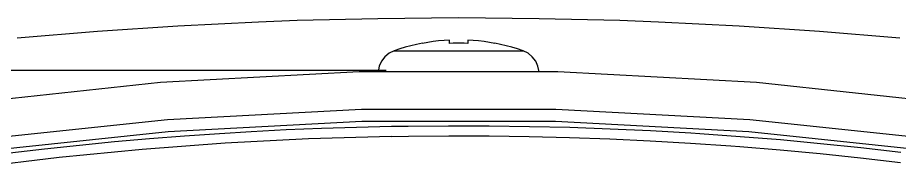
# Model space of a CAD drawing. Header units: millimetres. Extents: x -495897 to 1376592, y -28539 to 470976.
# Drawn here: x 181952 to 184323, y 212715 to 213117 of the extents above; entities that cross this region are included whole.
import ezdxf

# ---------------------------------------------------------------- set-up
doc = ezdxf.new("R2010")
doc.units = ezdxf.units.MM

msp = doc.modelspace()

# ---------------------------------------------------------------- linework, layer by layer
at = {"color": 0}
for p, q in [((182703.838, 213109.653), (182920.587, 213114.983)), ((182920.587, 213114.983), (183137.557, 213116.803)), ((183137.557, 213116.803), (183354.293, 213114.983)), ((183354.293, 213114.983), (183571.263, 213109.653)), ((182166.587, 213080.663), (182382.998, 213094.963)), ((182382.998, 213094.963), (182599.552, 213105.753)), ((182599.552, 213105.753), (182703.838, 213109.653)), ((183571.263, 213109.653), (183675.497, 213105.753)), ((183675.497, 213105.753), (183892.103, 213094.963)), ((183892.103, 213094.963), (184108.527, 213080.663)), ((181950.527, 213062.723), (182166.587, 213080.663)), ((184108.527, 213080.663), (184324.392, 213062.723)), ((183040.278, 213047.643), (183040.278, 213048.163)), ((183113.377, 213047.643), (183113.377, 213056.353)), ((183162.27, 213056.353), (183162.27, 213047.643)), ((183235.369, 213048.163), (183235.369, 213047.643)), ((182964.475, 213027.753), (183310.951, 213027.753)), ((182942.648, 212974.843), (176187.439, 212974.843)), ((182400.704, 212799.603), (182495.136, 212805.973)), ((182495.136, 212805.973), (182579.519, 212811.173)), ((182579.519, 212811.173), (182674.081, 212816.113)), ((182674.081, 212816.113), (182768.695, 212820.013)), ((182768.695, 212820.013), (182863.114, 212822.873)), ((182863.114, 212822.873), (182957.507, 212825.213)), ((182957.507, 212825.213), (183002.123, 212825.733)), ((183002.123, 212825.733), (183110.855, 212826.643)), ((183110.855, 212826.643), (183219.6, 212826.383)), ((183219.6, 212826.383), (183327.968, 212824.823)), ((183327.968, 212824.823), (183436.7, 212822.353)), ((183436.7, 212822.353), (183545.302, 212818.323)), ((183545.302, 212818.323), (183653.852, 212813.383)), ((183653.852, 212813.383), (183762.415, 212807.143)), ((183762.415, 212807.143), (183786.205, 212805.713)), ((183786.205, 212805.713), (183894.807, 212797.913)), ((182118.201, 212774.513), (182212.256, 212783.873)), ((182212.256, 212783.873), (182306.506, 212792.063)), ((182306.506, 212792.063), (182400.704, 212799.603)), ((182957.689, 212797.913), (183002.63, 212798.693)), ((183002.63, 212798.693), (183111.232, 212799.603)), ((183111.232, 212799.603), (183219.6, 212799.213)), ((183219.6, 212799.213), (183327.786, 212797.783)), ((183327.786, 212797.783), (183436.206, 212795.053)), ((183436.206, 212795.053), (183544.574, 212791.413)), ((183544.574, 212791.413), (183652.942, 212786.083)), ((183652.942, 212786.083), (183761.31, 212780.103)), ((183894.807, 212797.913), (184003.175, 212789.203)), ((184003.175, 212789.203), (184111.361, 212779.193)), ((181930.494, 212753.453), (182024.185, 212764.503)), ((182024.185, 212764.503), (182118.201, 212774.513)), ((183761.31, 212780.103), (183869.73, 212772.563)), ((183869.73, 212772.563), (183894.261, 212770.743)), ((183894.261, 212770.743), (184002.447, 212761.903)), ((184002.447, 212761.903), (184110.49, 212751.893)), ((184111.361, 212779.193), (184219.417, 212767.883)), ((184219.417, 212767.883), (184327.239, 212755.533)), ((184110.49, 212751.893), (184218.312, 212740.583)), ((184218.312, 212740.583), (184326.186, 212728.233))]:
    msp.add_line(p, q, dxfattribs=at)
for points in [[(183040.278, 213048.163), (183024.86, 213045.043), (183009.572, 213041.533), (182994.414, 213037.373), (182979.386, 213032.823), (182964.475, 213027.753)], [(183113.377, 213056.353), (183098.661, 213055.443), (183083.997, 213054.143), (183069.372, 213052.453), (183054.799, 213050.243), (183040.278, 213047.643)], [(183162.27, 213047.643), (183152.481, 213048.033), (183142.705, 213048.163), (183132.929, 213048.163), (183123.153, 213048.033), (183113.377, 213047.643)], [(183235.369, 213047.643), (183220.809, 213050.243), (183206.197, 213052.453), (183191.546, 213054.143), (183176.895, 213055.443), (183162.27, 213056.353)], [(183310.951, 213027.753), (183296.053, 213032.823), (183281.038, 213037.373), (183265.919, 213041.403), (183250.683, 213045.043), (183235.369, 213048.163)], [(182964.475, 213027.753), (182950.916, 213021.123), (182939.463, 213011.633), (182930.48, 212999.933), (182924.318, 212986.413), (182921.315, 212971.593)], [(183354.15, 212971.593), (183351.225, 212986.413), (183345.063, 212999.933), (183336.028, 213011.633), (183324.536, 213021.123), (183310.951, 213027.753)], [(184471.279, 212885.143), (183938.955, 212942.473), (183404.941, 212971.073), (182870.355, 212971.073), (182336.328, 212942.473), (181804.004, 212885.143)], [(184441.015, 212787.383), (183920.755, 212842.633), (183398.857, 212870.193), (182876.4, 212870.193), (182354.515, 212842.633), (181834.268, 212787.383)], [(184436.712, 212755.143), (183918.168, 212810.263), (183397.986, 212837.693), (182877.219, 212837.693), (182356.998, 212810.263), (181838.402, 212755.143)], [(182957.689, 212797.913), (182733.777, 212791.413), (182510.112, 212779.713), (182286.785, 212763.073), (182063.861, 212741.493), (181841.431, 212714.843)]]:
    msp.add_lwpolyline(points, dxfattribs=at)

doc.saveas('drawing.dxf')
